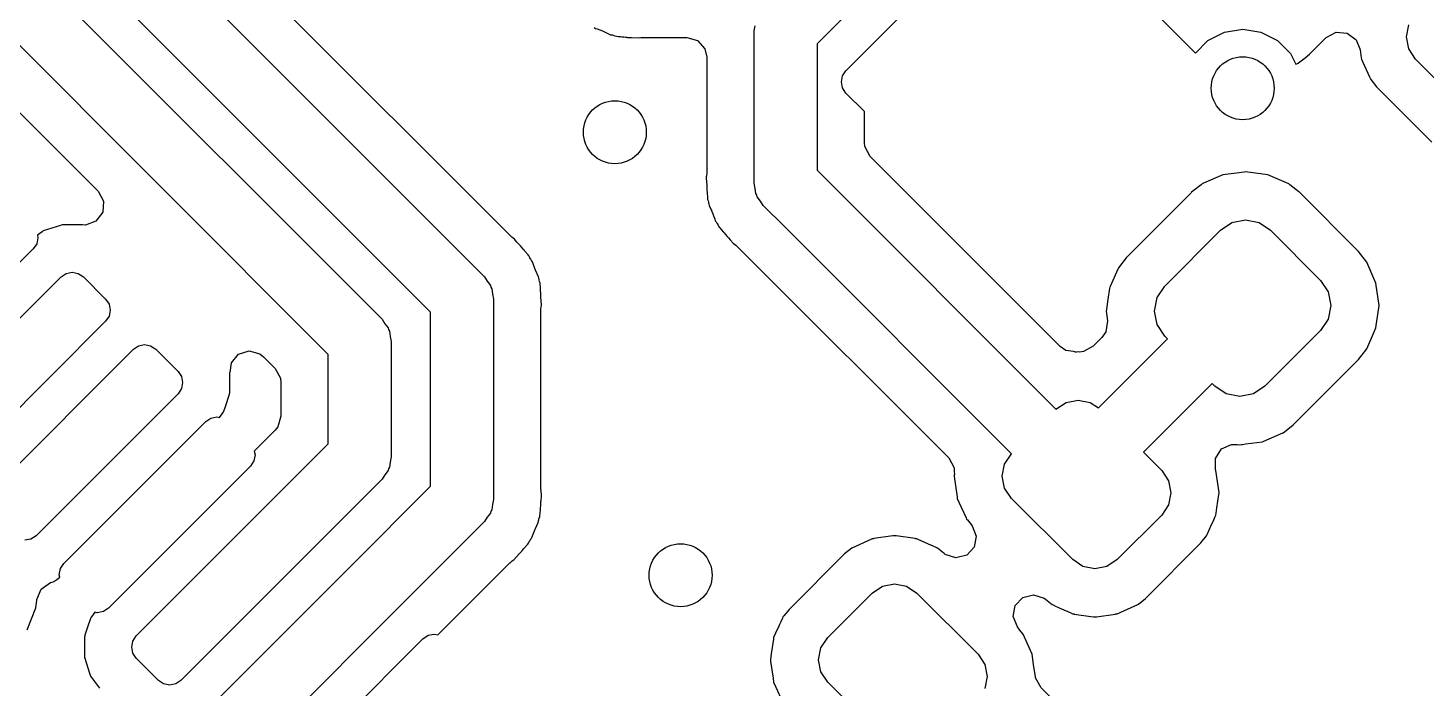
# Model space of a CAD drawing. Extents: x 4.14 to 8.85, y -5.31 to -1.77.
# Drawn here: x 5.7462 to 6.0959, y -4.1699 to -4.0049 of the extents above; entities that cross this region are included whole.
import ezdxf

# ---------------------------------------------------------------- set-up
doc = ezdxf.new("R2010")
doc.units = 0
doc.header["$MEASUREMENT"] = 0
doc.layers.add('BLACK', color=7, linetype='CONTINUOUS')

msp = doc.modelspace()

# ---------------------------------------------------------------- linework, layer by layer
at = {"layer": 'BLACK', "linetype": 'CONTINUOUS'}
for p, q in [((5.86688, -4.05692), (5.57695, -3.76699)), ((5.56367, -3.77044), (5.86037, -4.06714)), ((5.84692, -4.07596), (5.55022, -3.77926)), ((5.67052, -3.91348), (5.83478, -4.07774)), ((5.82133, -4.08656), (5.65937, -3.92461)), ((5.65802, -3.93998), (5.76378, -4.04574)), ((5.97933, -3.97316), (5.94355, -4.00894)), ((5.95079, -4.01562), (5.98629, -3.98012)), ((6.018, -3.99103), (6.03817, -4.0112)), ((5.88783, -4.00479), (5.88816, -4.00504)), ((5.88816, -4.00504), (5.88855, -4.00519)), ((5.88855, -4.00519), (5.88855, -4.00519)), ((5.88855, -4.00519), (5.88988, -4.00568)), ((5.88988, -4.00568), (5.89024, -4.00584)), ((5.89024, -4.00584), (5.89028, -4.00585)), ((5.89028, -4.00585), (5.89028, -4.00585)), ((5.89028, -4.00585), (5.8919, -4.00662)), ((5.8919, -4.00662), (5.89232, -4.00668)), ((5.89232, -4.00668), (5.89261, -4.00677)), ((5.92781, -4.00566), (5.9281, -4.00438)), ((5.92781, -4.04375), (5.92781, -4.00566)), ((6.04132, -4.00806), (6.04544, -4.00596)), ((6.04544, -4.00596), (6.05, -4.00524)), ((6.05, -4.00524), (6.05456, -4.00596)), ((6.05456, -4.00596), (6.05868, -4.00806)), ((6.07092, -4.00734), (6.07337, -4.006)), ((6.07337, -4.006), (6.07616, -4.0062)), ((6.07616, -4.0062), (6.0784, -4.00787)), ((6.09094, -4.00712), (6.09153, -4.00411)), ((5.89261, -4.00677), (5.89275, -4.00681)), ((5.89275, -4.00681), (5.89306, -4.00688)), ((5.89306, -4.00688), (5.89345, -4.00702)), ((5.89345, -4.00702), (5.89386, -4.00705)), ((5.89386, -4.00705), (5.89386, -4.00705)), ((5.89386, -4.00705), (5.89442, -4.00709)), ((5.89442, -4.00709), (5.89478, -4.00712)), ((5.89478, -4.00712), (5.89492, -4.00713)), ((5.89492, -4.00713), (5.89528, -4.00716)), ((5.89528, -4.00716), (5.89567, -4.0072)), ((5.89567, -4.0072), (5.89596, -4.00725)), ((5.89596, -4.00725), (5.89596, -4.00725)), ((5.89596, -4.00725), (5.89619, -4.00728)), ((5.89619, -4.00728), (5.89679, -4.00728)), ((5.89679, -4.00728), (5.89715, -4.0073)), ((5.89715, -4.0073), (5.89908, -4.00744)), ((5.89908, -4.00744), (5.89949, -4.00735)), ((5.89949, -4.00735), (5.8999, -4.00732)), ((5.8999, -4.00733), (5.90033, -4.00728)), ((5.8999, -4.00732), (5.8999, -4.00733)), ((5.90033, -4.00728), (5.91101, -4.00728)), ((5.91101, -4.00728), (5.9137, -4.00807)), ((5.9137, -4.00807), (5.91553, -4.01018)), ((5.91553, -4.01018), (5.91598, -4.01224)), ((5.94355, -4.00894), (5.94355, -4.04048)), ((6.03817, -4.0112), (6.04132, -4.00806)), ((6.05868, -4.00806), (6.06194, -4.01132)), ((6.06675, -4.01151), (6.07092, -4.00734)), ((6.0784, -4.00787), (6.07934, -4.01014)), ((6.07934, -4.01014), (6.07937, -4.01041)), ((6.09153, -4.01013), (6.09094, -4.00712)), ((6.09324, -4.01269), (6.09153, -4.01013)), ((5.91598, -4.01224), (5.91598, -4.04098)), ((6.06194, -4.01132), (6.0633, -4.01398)), ((6.06395, -4.0137), (6.06399, -4.01367)), ((6.06399, -4.01367), (6.06528, -4.01266)), ((6.06528, -4.01266), (6.06563, -4.01238)), ((6.06563, -4.01238), (6.06675, -4.01151)), ((6.07937, -4.01041), (6.07965, -4.01236)), ((6.07965, -4.01236), (6.0797, -4.01271)), ((6.0797, -4.01271), (6.07999, -4.01333)), ((6.07999, -4.01333), (6.08171, -4.01713)), ((6.10438, -4.02382), (6.09324, -4.01269)), ((5.94964, -4.0184), (5.94994, -4.0169)), ((5.94994, -4.0169), (5.95079, -4.01562)), ((6.0633, -4.01398), (6.06395, -4.0137)), ((6.08171, -4.01713), (6.08204, -4.01785)), ((5.94994, -4.01991), (5.94964, -4.0184)), ((5.95079, -4.02119), (5.94994, -4.01991)), ((6.08204, -4.01785), (6.08346, -4.01961)), ((6.08346, -4.01961), (6.08356, -4.01974)), ((6.08356, -4.01974), (6.09733, -4.03351)), ((5.95539, -4.02578), (5.95079, -4.02119)), ((5.95539, -4.03353), (5.95539, -4.02578)), ((5.9555, -4.03458), (5.95539, -4.03353)), ((5.95684, -4.03704), (5.9555, -4.03458)), ((6.00435, -4.08455), (5.95684, -4.03704)), ((5.91596, -4.0414), (5.91593, -4.04174)), ((5.91597, -4.04101), (5.91596, -4.0414)), ((5.91598, -4.04098), (5.91597, -4.04101)), ((5.94355, -4.04048), (6.00331, -4.10024)), ((6.04844, -4.0412), (6.04508, -4.04166)), ((6.05036, -4.04094), (6.04844, -4.0412)), ((6.0507, -4.04089), (6.05036, -4.04094)), ((6.05631, -4.04166), (6.0507, -4.04089)), ((5.9159, -4.04187), (5.91584, -4.04215)), ((5.91584, -4.04215), (5.91586, -4.0425)), ((5.91586, -4.0425), (5.91597, -4.04423)), ((5.91593, -4.04174), (5.9159, -4.04187)), ((5.91597, -4.04423), (5.91598, -4.04454)), ((5.91598, -4.04454), (5.91598, -4.04516)), ((5.9281, -4.04503), (5.92781, -4.04375)), ((5.92824, -4.04634), (5.9281, -4.04503)), ((6.03963, -4.04411), (6.03755, -4.04574)), ((6.03988, -4.04391), (6.03963, -4.04411)), ((6.03963, -4.04411), (6.03963, -4.04411)), ((6.03963, -4.04411), (6.03963, -4.04411)), ((6.04022, -4.04376), (6.03988, -4.04391)), ((6.04508, -4.04166), (6.04022, -4.04376)), ((6.04022, -4.04376), (6.04022, -4.04376)), ((6.06151, -4.04391), (6.05631, -4.04166)), ((6.06176, -4.04411), (6.06151, -4.04391)), ((6.06256, -4.04473), (6.06176, -4.04411)), ((6.06407, -4.04592), (6.06256, -4.04473)), ((5.76378, -4.04574), (5.76512, -4.04819)), ((5.76512, -4.04819), (5.76492, -4.05098)), ((5.91598, -4.04516), (5.91601, -4.04537)), ((5.91601, -4.04537), (5.91602, -4.04546)), ((5.91602, -4.04546), (5.91603, -4.04556)), ((5.91603, -4.04556), (5.91607, -4.04596)), ((5.91607, -4.04596), (5.91611, -4.04654)), ((5.91611, -4.04654), (5.91613, -4.04693)), ((5.91613, -4.04693), (5.91619, -4.04778)), ((5.91619, -4.04778), (5.91633, -4.04818)), ((5.91633, -4.04818), (5.91639, -4.04848)), ((5.91639, -4.04848), (5.91643, -4.04862)), ((5.91643, -4.04862), (5.91651, -4.04892)), ((5.92848, -4.04672), (5.92824, -4.04634)), ((5.92859, -4.04716), (5.92848, -4.04672)), ((5.9294, -4.04819), (5.92859, -4.04716)), ((5.9301, -4.0493), (5.9294, -4.04819)), ((6.0371, -4.04612), (6.0331, -4.05011)), ((6.0372, -4.04601), (6.0371, -4.04612)), ((6.03755, -4.04574), (6.0372, -4.04601)), ((6.06419, -4.04601), (6.06407, -4.04592)), ((6.06407, -4.04592), (6.06407, -4.04592)), ((6.07899, -4.06081), (6.06419, -4.04601)), ((5.76492, -4.05098), (5.76324, -4.05322)), ((5.91651, -4.04892), (5.91652, -4.04898)), ((5.91652, -4.04898), (5.91652, -4.04898)), ((5.91652, -4.04898), (5.91657, -4.04933)), ((5.91657, -4.04933), (5.91705, -4.05038)), ((5.91705, -4.05038), (5.91707, -4.05044)), ((5.91707, -4.05044), (5.91722, -4.05076)), ((5.91722, -4.05076), (5.91733, -4.051)), ((5.91733, -4.051), (5.91748, -4.05137)), ((5.91748, -4.05137), (5.91749, -4.0514)), ((5.91749, -4.0514), (5.91749, -4.0514)), ((5.91749, -4.0514), (5.91798, -4.05276)), ((5.93539, -4.05459), (5.9301, -4.0493)), ((6.0331, -4.05011), (6.02101, -4.0622)), ((5.75437, -4.05428), (5.75006, -4.05568)), ((5.75481, -4.05414), (5.75437, -4.05428)), ((5.75437, -4.05428), (5.75437, -4.05428)), ((5.75981, -4.05414), (5.75481, -4.05414)), ((5.7599, -4.05417), (5.75981, -4.05414)), ((5.76063, -4.0542), (5.7599, -4.05417)), ((5.76324, -4.05322), (5.76063, -4.0542)), ((5.91798, -4.05276), (5.9181, -4.05309)), ((5.9181, -4.05309), (5.9182, -4.05322)), ((5.9182, -4.05322), (5.91835, -4.05343)), ((5.91835, -4.05343), (5.9185, -4.05371)), ((5.9185, -4.05371), (5.91857, -4.05383)), ((5.91857, -4.05383), (5.91874, -4.05409)), ((5.91874, -4.05409), (5.91876, -4.05415)), ((5.91876, -4.05415), (5.91876, -4.05415)), ((5.91876, -4.05415), (5.9189, -4.05445)), ((5.9189, -4.05445), (5.91891, -4.05447)), ((5.91891, -4.05447), (5.91918, -4.05479)), ((5.91918, -4.05479), (5.91918, -4.05479)), ((5.91918, -4.05479), (5.9201, -4.05586)), ((5.99218, -4.11138), (5.93539, -4.05459)), ((5.93539, -4.05459), (5.93539, -4.05459)), ((6.03051, -4.06943), (6.04443, -4.05551)), ((6.04443, -4.05551), (6.04731, -4.05359)), ((6.04731, -4.05359), (6.0507, -4.05292)), ((6.0507, -4.05292), (6.05409, -4.05359)), ((6.05409, -4.05359), (6.05696, -4.05551)), ((6.05696, -4.05551), (6.06949, -4.06804)), ((5.74842, -4.05888), (5.74757, -4.06016)), ((5.74872, -4.05738), (5.74842, -4.05888)), ((5.74975, -4.05591), (5.7486, -4.05675)), ((5.7486, -4.05675), (5.74872, -4.05738)), ((5.75006, -4.05568), (5.74975, -4.05591)), ((5.74975, -4.05591), (5.74975, -4.05591)), ((5.86722, -4.05719), (5.86688, -4.05692)), ((5.86722, -4.0572), (5.86722, -4.05719)), ((5.86753, -4.05747), (5.86722, -4.0572)), ((5.86759, -4.05751), (5.86753, -4.05747)), ((5.86788, -4.0577), (5.86759, -4.05751)), ((5.86759, -4.05751), (5.86759, -4.05751)), ((5.86852, -4.05844), (5.86788, -4.0577)), ((5.86914, -4.05916), (5.86852, -4.05844)), ((5.9201, -4.05586), (5.92035, -4.05617)), ((5.92035, -4.05617), (5.92066, -4.05659)), ((5.92066, -4.05659), (5.92108, -4.05702)), ((5.92108, -4.05702), (5.92133, -4.05729)), ((5.92133, -4.05729), (5.92139, -4.05735)), ((5.92139, -4.05735), (5.92187, -4.05791)), ((5.92187, -4.05791), (5.92259, -4.05875)), ((5.92259, -4.05875), (5.92294, -4.05898)), ((5.92294, -4.05898), (5.92326, -4.05925)), ((5.74757, -4.06016), (5.71207, -4.09566)), ((5.86939, -4.05943), (5.86914, -4.05916)), ((5.86981, -4.05985), (5.86939, -4.05943)), ((5.86993, -4.06001), (5.86981, -4.05985)), ((5.87012, -4.06027), (5.86993, -4.06001)), ((5.87037, -4.06059), (5.87012, -4.06027)), ((5.87041, -4.06063), (5.87037, -4.06059)), ((5.87129, -4.06166), (5.87041, -4.06063)), ((5.87149, -4.06188), (5.87129, -4.06166)), ((5.87129, -4.06166), (5.87129, -4.06166)), ((5.87157, -4.06197), (5.87149, -4.06188)), ((5.87164, -4.06214), (5.87157, -4.06197)), ((5.87174, -4.06236), (5.87164, -4.06214)), ((5.87191, -4.06262), (5.87174, -4.06236)), ((5.87198, -4.06274), (5.87191, -4.06262)), ((5.92326, -4.05925), (5.92326, -4.05925)), ((5.92326, -4.05925), (5.92359, -4.05953)), ((5.92359, -4.05953), (5.92595, -4.06188)), ((5.92595, -4.06188), (5.92595, -4.06188)), ((5.92595, -4.06188), (5.97648, -4.11241)), ((6.02087, -4.06239), (6.01891, -4.06488)), ((6.02101, -4.0622), (6.02087, -4.06239)), ((6.08109, -4.06349), (6.07899, -4.06081)), ((5.7558, -4.06627), (5.75731, -4.06597)), ((5.75731, -4.06597), (5.75882, -4.06627)), ((5.87213, -4.06302), (5.87198, -4.06274)), ((5.87237, -4.06335), (5.87213, -4.06302)), ((5.87298, -4.06504), (5.87237, -4.06335)), ((5.87299, -4.06508), (5.87298, -4.06504)), ((5.87314, -4.06544), (5.87299, -4.06508)), ((5.8739, -4.06711), (5.87314, -4.06544)), ((6.01876, -4.06522), (6.01689, -4.06955)), ((6.01891, -4.06488), (6.01876, -4.06522)), ((6.01876, -4.06522), (6.01876, -4.06522)), ((6.08334, -4.06869), (6.08109, -4.06349)), ((5.71903, -4.10261), (5.75453, -4.06712)), ((5.75453, -4.06712), (5.7558, -4.06627)), ((5.75882, -4.06627), (5.76009, -4.06712)), ((5.76009, -4.06712), (5.76566, -4.07269)), ((5.86037, -4.06714), (5.86107, -4.06826)), ((5.86107, -4.06826), (5.86189, -4.06929)), ((5.86189, -4.06929), (5.86199, -4.06973)), ((5.87395, -4.06745), (5.8739, -4.06711)), ((5.87396, -4.06753), (5.87395, -4.06745)), ((5.87405, -4.06783), (5.87396, -4.06753)), ((5.87408, -4.06796), (5.87405, -4.06783)), ((5.87415, -4.06827), (5.87408, -4.06796)), ((5.87429, -4.06866), (5.87415, -4.06827)), ((5.87438, -4.07009), (5.87429, -4.06866)), ((6.01689, -4.06955), (6.01681, -4.06974)), ((6.02859, -4.07231), (6.03051, -4.06943)), ((6.06949, -4.06804), (6.07141, -4.07091)), ((6.08411, -4.0743), (6.08334, -4.06869)), ((5.76566, -4.07269), (5.76652, -4.07397)), ((5.86199, -4.06973), (5.86223, -4.07011)), ((5.86223, -4.07011), (5.86238, -4.07142)), ((5.86238, -4.07142), (5.86267, -4.0727)), ((5.86267, -4.0727), (5.86267, -4.12276)), ((5.8744, -4.07045), (5.87438, -4.07009)), ((5.8744, -4.07046), (5.8744, -4.07045)), ((5.8744, -4.07049), (5.8744, -4.07046)), ((5.87444, -4.07089), (5.8744, -4.07049)), ((5.87445, -4.07092), (5.87444, -4.07089)), ((5.87449, -4.07121), (5.87445, -4.07092)), ((5.87445, -4.07092), (5.87445, -4.07092)), ((5.8745, -4.07129), (5.87449, -4.07121)), ((5.8745, -4.07191), (5.8745, -4.07129)), ((5.87451, -4.07222), (5.8745, -4.07191)), ((5.87463, -4.07415), (5.87451, -4.07222)), ((6.0163, -4.0727), (6.01595, -4.07527)), ((6.01666, -4.07008), (6.0163, -4.0727)), ((6.01681, -4.06974), (6.01666, -4.07008)), ((6.02792, -4.0757), (6.02859, -4.07231)), ((6.07141, -4.07091), (6.07208, -4.0743)), ((5.76652, -4.07397), (5.76682, -4.07547)), ((5.76682, -4.07547), (5.76652, -4.07698)), ((5.84692, -4.11949), (5.84692, -4.07596)), ((5.8745, -4.07543), (5.87452, -4.07504)), ((5.8745, -4.07546), (5.8745, -4.07543)), ((5.8745, -4.12014), (5.8745, -4.07546)), ((5.87452, -4.07504), (5.87455, -4.0747)), ((5.87455, -4.0747), (5.87464, -4.0743)), ((5.87464, -4.0743), (5.87463, -4.07415)), ((6.01595, -4.07527), (6.01589, -4.0757)), ((6.01589, -4.0757), (6.01605, -4.07687)), ((6.02859, -4.07909), (6.02792, -4.0757)), ((6.07208, -4.0743), (6.07141, -4.07769)), ((6.08334, -4.07992), (6.08411, -4.0743)), ((5.76566, -4.07826), (5.73017, -4.11375)), ((5.76652, -4.07698), (5.76566, -4.07826)), ((5.83478, -4.07774), (5.83548, -4.07886)), ((5.83548, -4.07886), (5.8363, -4.07989)), ((5.8363, -4.07989), (5.8364, -4.08033)), ((6.01623, -4.07813), (6.01581, -4.0809)), ((6.01605, -4.07687), (6.01623, -4.07813)), ((6.03051, -4.08196), (6.02859, -4.07909)), ((6.07141, -4.07769), (6.06949, -4.08057)), ((6.08292, -4.08089), (6.08334, -4.07992)), ((5.8364, -4.08033), (5.83664, -4.08071)), ((5.83664, -4.08071), (5.83679, -4.08202)), ((5.83679, -4.08202), (5.83708, -4.0833)), ((5.83708, -4.0833), (5.83708, -4.11216)), ((6.01482, -4.08231), (6.01263, -4.0845)), ((6.01395, -4.09991), (6.03121, -4.08266)), ((6.01581, -4.0809), (6.01482, -4.08231)), ((6.03121, -4.08266), (6.03051, -4.08196)), ((6.06949, -4.08057), (6.05557, -4.09449)), ((6.08134, -4.08453), (6.08265, -4.0815)), ((6.08265, -4.0815), (6.08292, -4.08089)), ((5.73713, -4.12071), (5.77262, -4.08522)), ((5.77262, -4.08522), (5.7739, -4.08436)), ((5.7739, -4.08436), (5.77541, -4.08406)), ((5.77541, -4.08406), (5.77691, -4.08436)), ((5.77691, -4.08436), (5.77819, -4.08522)), ((5.77819, -4.08522), (5.78376, -4.09078)), ((5.79709, -4.08861), (5.79889, -4.08647)), ((5.79889, -4.08647), (5.80156, -4.08565)), ((5.80156, -4.08565), (5.80425, -4.0864)), ((5.80425, -4.0864), (5.80514, -4.0871)), ((5.80514, -4.0871), (5.80805, -4.09001)), ((5.82133, -4.10889), (5.82133, -4.08656)), ((6.00579, -4.08555), (6.00435, -4.08455)), ((6.00766, -4.08582), (6.00579, -4.08555)), ((6.00819, -4.08596), (6.00766, -4.08582)), ((6.00847, -4.08596), (6.00819, -4.08596)), ((6.00888, -4.0859), (6.00847, -4.08596)), ((6.00918, -4.08595), (6.00888, -4.0859)), ((6.01018, -4.08584), (6.00918, -4.08595)), ((6.01263, -4.0845), (6.01018, -4.08584)), ((6.07899, -4.0878), (6.08109, -4.08512)), ((6.08109, -4.08512), (6.08134, -4.08453)), ((5.79677, -4.09107), (5.79709, -4.08861)), ((5.80805, -4.09001), (5.80939, -4.09246)), ((6.0628, -4.10399), (6.07899, -4.0878)), ((5.78376, -4.09078), (5.78461, -4.09206)), ((5.78461, -4.09206), (5.78491, -4.09357)), ((5.78491, -4.09357), (5.78461, -4.09507)), ((5.79674, -4.09606), (5.79674, -4.09107)), ((5.79674, -4.09107), (5.79677, -4.09107)), ((5.80939, -4.09246), (5.8095, -4.09352)), ((5.8095, -4.09352), (5.8095, -4.10193)), ((6.04234, -4.09379), (6.02517, -4.11097)), ((6.04304, -4.09449), (6.04234, -4.09379)), ((5.78376, -4.09635), (5.74826, -4.13185)), ((5.78461, -4.09507), (5.78376, -4.09635)), ((5.7956, -4.09959), (5.79661, -4.09646)), ((5.79661, -4.09646), (5.79674, -4.09606)), ((6.04591, -4.09641), (6.04304, -4.09449)), ((6.0493, -4.09708), (6.04591, -4.09641)), ((6.05269, -4.09641), (6.0493, -4.09708)), ((6.05557, -4.09449), (6.05269, -4.09641)), ((5.79495, -4.10115), (5.7952, -4.10081)), ((5.7952, -4.10081), (5.79523, -4.10071)), ((5.79523, -4.10071), (5.7956, -4.09959)), ((6.00331, -4.10024), (6.00587, -4.09853)), ((6.00331, -4.10024), (6.00331, -4.10024)), ((6.00587, -4.09853), (6.00888, -4.09794)), ((6.00888, -4.09794), (6.01189, -4.09853)), ((6.01189, -4.09853), (6.01395, -4.09991)), ((5.75522, -4.13881), (5.79072, -4.10331)), ((5.79072, -4.10331), (5.79199, -4.10246)), ((5.79199, -4.10246), (5.7935, -4.10216)), ((5.7935, -4.10216), (5.79413, -4.10228)), ((5.79413, -4.10228), (5.79476, -4.10141)), ((5.79476, -4.10141), (5.79495, -4.10115)), ((5.8095, -4.10193), (5.80871, -4.10461)), ((6.06042, -4.10585), (6.06266, -4.1041)), ((6.06266, -4.1041), (6.0628, -4.10399)), ((5.80805, -4.10544), (5.80281, -4.11068)), ((5.80871, -4.10461), (5.80805, -4.10544)), ((6.05529, -4.10818), (6.06001, -4.10613)), ((6.06001, -4.10613), (6.06012, -4.10609)), ((6.06012, -4.10609), (6.06042, -4.10585)), ((6.06042, -4.10585), (6.06042, -4.10585)), ((5.80281, -4.11068), (5.80301, -4.11166)), ((5.80881, -4.12141), (5.82133, -4.10889)), ((5.99047, -4.11393), (5.99218, -4.11138)), ((6.02517, -4.11097), (6.02976, -4.11555)), ((6.04319, -4.11252), (6.0447, -4.11017)), ((6.0447, -4.11017), (6.04724, -4.10902)), ((6.04724, -4.10902), (6.04862, -4.10901)), ((6.04862, -4.10901), (6.0493, -4.10911)), ((6.0493, -4.10911), (6.0497, -4.10905)), ((6.0497, -4.10905), (6.04996, -4.10902)), ((6.0497, -4.10905), (6.0497, -4.10905)), ((6.04996, -4.10902), (6.05068, -4.10892)), ((6.05068, -4.10892), (6.05211, -4.10872)), ((6.05211, -4.10872), (6.05492, -4.10834)), ((6.05492, -4.10834), (6.05529, -4.10818)), ((5.80185, -4.11445), (5.76636, -4.14994)), ((5.80271, -4.11317), (5.80185, -4.11445)), ((5.80301, -4.11166), (5.80271, -4.11317)), ((5.83664, -4.11475), (5.8364, -4.11514)), ((5.83678, -4.11345), (5.83664, -4.11475)), ((5.83708, -4.11216), (5.83678, -4.11345)), ((5.97648, -4.11241), (5.97782, -4.11487)), ((5.97782, -4.11487), (5.97786, -4.11598)), ((5.98987, -4.11695), (5.99047, -4.11393)), ((6.04318, -4.11528), (6.04319, -4.11252)), ((5.83477, -4.11772), (5.81995, -4.13254)), ((5.83547, -4.1166), (5.83477, -4.11772)), ((5.83629, -4.11558), (5.83547, -4.1166)), ((5.8364, -4.11514), (5.83629, -4.11558)), ((5.97789, -4.1166), (5.97784, -4.11695)), ((5.97784, -4.11695), (5.97793, -4.11761)), ((5.97786, -4.11598), (5.9779, -4.11626)), ((5.9779, -4.11653), (5.97789, -4.1166)), ((5.9779, -4.11626), (5.9779, -4.11653)), ((5.97793, -4.11761), (5.97858, -4.12214)), ((5.99047, -4.11996), (5.98987, -4.11695)), ((6.02976, -4.11555), (6.03147, -4.11811)), ((6.03147, -4.11811), (6.03206, -4.12112)), ((6.0433, -4.11553), (6.04318, -4.11528)), ((6.04409, -4.12105), (6.0433, -4.11553)), ((5.77332, -4.1569), (5.80881, -4.12141)), ((5.82691, -4.1395), (5.84692, -4.11949)), ((5.87455, -4.12057), (5.8745, -4.12014)), ((5.87453, -4.12306), (5.87462, -4.12188)), ((5.87457, -4.12099), (5.87454, -4.12057)), ((5.87454, -4.12057), (5.87455, -4.12057)), ((5.87466, -4.1214), (5.87457, -4.12099)), ((5.87462, -4.12188), (5.87466, -4.1214)), ((5.99218, -4.12251), (5.99047, -4.11996)), ((6.03206, -4.12112), (6.03147, -4.12413)), ((6.04356, -4.12488), (6.04404, -4.12153)), ((6.04404, -4.12153), (6.0441, -4.12112)), ((6.0441, -4.12112), (6.04409, -4.12105)), ((5.86223, -4.12535), (5.86199, -4.12574)), ((5.86237, -4.12405), (5.86223, -4.12535)), ((5.86267, -4.12276), (5.86237, -4.12405)), ((5.87429, -4.12636), (5.87437, -4.12523)), ((5.87437, -4.1252), (5.87442, -4.1248)), ((5.87437, -4.12523), (5.87437, -4.1252)), ((5.87437, -4.12523), (5.87437, -4.12523)), ((5.87442, -4.1248), (5.87447, -4.12449)), ((5.87447, -4.12449), (5.8745, -4.12428)), ((5.8745, -4.12369), (5.87451, -4.12332)), ((5.8745, -4.12428), (5.8745, -4.12369)), ((5.87451, -4.12332), (5.87453, -4.12306)), ((5.97858, -4.12214), (5.97859, -4.1222)), ((5.97859, -4.1222), (5.97864, -4.12253)), ((5.97864, -4.12253), (5.97904, -4.12342)), ((5.97904, -4.12342), (5.98082, -4.12734)), ((6.00749, -4.13782), (5.99218, -4.12251)), ((6.03147, -4.12413), (6.02976, -4.12669)), ((6.04336, -4.12624), (6.04356, -4.12488)), ((5.86036, -4.12832), (5.83804, -4.15064)), ((5.86106, -4.1272), (5.86036, -4.12832)), ((5.86188, -4.12618), (5.86106, -4.1272)), ((5.86199, -4.12574), (5.86188, -4.12618)), ((5.87313, -4.13007), (5.87383, -4.12857)), ((5.87383, -4.12857), (5.87386, -4.12839)), ((5.87386, -4.12839), (5.8739, -4.12816)), ((5.8739, -4.12816), (5.87399, -4.12786)), ((5.87399, -4.12786), (5.87402, -4.12772)), ((5.87402, -4.12772), (5.87409, -4.12742)), ((5.87409, -4.12742), (5.87422, -4.12708)), ((5.87422, -4.12708), (5.87424, -4.12702)), ((5.87424, -4.12702), (5.87426, -4.12667)), ((5.87426, -4.12667), (5.87429, -4.12636)), ((5.98082, -4.12734), (5.98097, -4.12767)), ((5.98097, -4.12767), (5.98117, -4.12791)), ((5.98117, -4.12791), (5.98232, -4.12934)), ((6.02976, -4.12669), (6.01862, -4.13782)), ((6.04109, -4.13156), (6.04231, -4.12889)), ((6.04231, -4.12889), (6.04259, -4.12826)), ((6.04259, -4.12826), (6.04315, -4.12703)), ((6.04315, -4.12703), (6.0433, -4.12671)), ((6.0433, -4.12671), (6.04336, -4.12624)), ((5.74826, -4.13185), (5.74699, -4.1327)), ((5.81995, -4.13254), (5.78445, -4.16804)), ((5.81995, -4.13254), (5.81995, -4.13254)), ((5.87204, -4.13259), (5.87226, -4.13231)), ((5.87226, -4.13231), (5.8729, -4.13059)), ((5.8729, -4.13059), (5.87305, -4.13023)), ((5.87305, -4.13023), (5.87313, -4.13007)), ((5.96253, -4.1319), (5.95777, -4.13258)), ((5.96295, -4.13184), (5.96253, -4.1319)), ((5.96336, -4.1319), (5.96295, -4.13184)), ((5.96812, -4.13258), (5.96336, -4.1319)), ((5.98232, -4.12934), (5.98338, -4.13193)), ((5.98338, -4.13193), (5.98288, -4.13468)), ((6.03955, -4.1336), (6.04096, -4.13185)), ((6.04096, -4.13185), (6.04105, -4.13166)), ((6.04105, -4.13166), (6.04109, -4.13156)), ((5.74699, -4.1327), (5.74548, -4.133)), ((5.86929, -4.13612), (5.86973, -4.13568)), ((5.86973, -4.13568), (5.86977, -4.13562)), ((5.86977, -4.13562), (5.86995, -4.13539)), ((5.86995, -4.13539), (5.86997, -4.13536)), ((5.86995, -4.13539), (5.86995, -4.13539)), ((5.86997, -4.13536), (5.87022, -4.13505)), ((5.87022, -4.13505), (5.8712, -4.13394)), ((5.8712, -4.13394), (5.87143, -4.13368)), ((5.87143, -4.13368), (5.87158, -4.13336)), ((5.87158, -4.13336), (5.87161, -4.1333)), ((5.87161, -4.1333), (5.87178, -4.13304)), ((5.87178, -4.13304), (5.87186, -4.13292)), ((5.87186, -4.13292), (5.87201, -4.13264)), ((5.87201, -4.13264), (5.87204, -4.13259)), ((5.87204, -4.13259), (5.87204, -4.13259)), ((5.95222, -4.13497), (5.95045, -4.13639)), ((5.95704, -4.13278), (5.95222, -4.13497)), ((5.95736, -4.13264), (5.95704, -4.13278)), ((5.95704, -4.13278), (5.95704, -4.13278)), ((5.95771, -4.13259), (5.95736, -4.13264)), ((5.95777, -4.13258), (5.95771, -4.13259)), ((5.95771, -4.13259), (5.95771, -4.13259)), ((5.95777, -4.13258), (5.95777, -4.13258)), ((5.96818, -4.13259), (5.96812, -4.13258)), ((5.96812, -4.13258), (5.96812, -4.13258)), ((5.96853, -4.13264), (5.96818, -4.13259)), ((5.96818, -4.13259), (5.96818, -4.13259)), ((5.96885, -4.13278), (5.96853, -4.13264)), ((5.97217, -4.13429), (5.96885, -4.13278)), ((5.96885, -4.13278), (5.96885, -4.13278)), ((5.97226, -4.13433), (5.97217, -4.13429)), ((5.97367, -4.13497), (5.97226, -4.13433)), ((5.97534, -4.13632), (5.97367, -4.13497)), ((5.98288, -4.13468), (5.98098, -4.13672)), ((6.02567, -4.14751), (6.03944, -4.13374)), ((6.03944, -4.13374), (6.03955, -4.1336)), ((5.75437, -4.14008), (5.75522, -4.13881)), ((5.79141, -4.175), (5.82691, -4.1395)), ((5.82691, -4.1395), (5.82691, -4.1395)), ((5.84877, -4.15664), (5.86677, -4.13864)), ((5.86677, -4.13864), (5.8668, -4.13862)), ((5.8668, -4.13862), (5.86708, -4.13835)), ((5.86708, -4.13835), (5.86734, -4.13813)), ((5.86734, -4.13813), (5.8677, -4.13791)), ((5.8677, -4.13791), (5.86906, -4.13637)), ((5.86906, -4.13637), (5.86908, -4.13635)), ((5.86906, -4.13637), (5.86906, -4.13637)), ((5.86908, -4.13635), (5.86929, -4.13612)), ((5.95033, -4.13649), (5.93656, -4.15026)), ((5.95045, -4.13639), (5.95033, -4.13649)), ((5.97562, -4.13652), (5.97534, -4.13632)), ((5.97827, -4.13741), (5.97562, -4.13652)), ((5.98098, -4.13672), (5.97827, -4.13741)), ((6.01004, -4.13953), (6.00749, -4.13782)), ((6.01305, -4.14013), (6.01004, -4.13953)), ((6.01607, -4.13953), (6.01305, -4.14013)), ((6.01862, -4.13782), (6.01607, -4.13953)), ((5.75273, -4.14329), (5.75342, -4.14278)), ((5.75342, -4.14278), (5.7542, -4.14222)), ((5.75407, -4.14159), (5.75437, -4.14008)), ((5.7542, -4.14222), (5.75407, -4.14159)), ((5.74843, -4.14778), (5.7495, -4.14519)), ((5.7495, -4.14519), (5.75183, -4.14358)), ((5.75183, -4.14358), (5.75229, -4.14343)), ((5.75229, -4.14343), (5.75273, -4.14329)), ((5.75229, -4.14343), (5.75229, -4.14343)), ((5.94624, -4.15731), (5.95738, -4.14618)), ((5.95738, -4.14618), (5.95993, -4.14447)), ((5.95993, -4.14447), (5.96295, -4.14387)), ((5.96295, -4.14387), (5.96596, -4.14447)), ((5.96596, -4.14447), (5.96851, -4.14618)), ((5.96851, -4.14618), (5.98382, -4.16149)), ((5.74603, -4.15537), (5.74822, -4.14985)), ((5.74822, -4.14985), (5.74829, -4.14916)), ((5.74829, -4.14916), (5.74833, -4.14876)), ((5.74833, -4.14876), (5.74843, -4.14778)), ((5.76636, -4.14994), (5.76508, -4.15079)), ((5.99262, -4.15207), (5.99312, -4.14932)), ((5.99312, -4.14932), (5.99502, -4.14728)), ((5.99502, -4.14728), (5.99773, -4.14659)), ((5.99773, -4.14659), (6.00038, -4.14748)), ((6.00038, -4.14748), (6.00066, -4.14768)), ((6.00066, -4.14768), (6.00233, -4.14903)), ((6.00233, -4.14903), (6.00261, -4.14916)), ((6.00261, -4.14916), (6.00261, -4.14916)), ((6.00261, -4.14916), (6.00318, -4.14942)), ((6.00318, -4.14942), (6.00318, -4.14942)), ((6.00318, -4.14942), (6.00469, -4.1501)), ((6.01955, -4.15095), (6.02378, -4.14903)), ((6.02378, -4.14903), (6.02392, -4.14892)), ((6.02392, -4.14892), (6.02567, -4.14751)), ((5.76176, -4.15281), (5.76114, -4.1547)), ((5.76188, -4.15244), (5.76176, -4.15281)), ((5.76176, -4.15281), (5.76176, -4.15281)), ((5.76211, -4.15211), (5.76188, -4.15244)), ((5.76294, -4.15097), (5.76211, -4.15211)), ((5.76357, -4.15109), (5.76294, -4.15097)), ((5.76508, -4.15079), (5.76357, -4.15109)), ((5.83804, -4.15064), (5.80255, -4.18613)), ((5.93489, -4.15249), (5.9344, -4.15356)), ((5.93504, -4.15215), (5.93489, -4.15249)), ((5.93489, -4.15249), (5.93489, -4.15249)), ((5.93525, -4.15189), (5.93504, -4.15215)), ((5.93529, -4.15185), (5.93525, -4.15189)), ((5.93622, -4.15068), (5.93529, -4.15185)), ((5.93656, -4.15026), (5.93622, -4.15068)), ((5.99368, -4.15466), (5.99262, -4.15207)), ((6.00469, -4.1501), (6.00684, -4.15108)), ((6.00684, -4.15108), (6.00747, -4.15136)), ((6.00747, -4.15136), (6.00782, -4.15141)), ((6.00782, -4.15141), (6.00782, -4.15141)), ((6.00782, -4.15141), (6.00788, -4.15142)), ((6.00788, -4.15142), (6.00788, -4.15142)), ((6.00788, -4.15142), (6.01205, -4.15202)), ((6.01205, -4.15202), (6.0127, -4.15211)), ((6.0127, -4.15211), (6.01305, -4.15216)), ((6.01305, -4.15216), (6.01347, -4.1521)), ((6.01347, -4.1521), (6.01823, -4.15142)), ((6.01823, -4.15142), (6.01829, -4.15141)), ((6.01823, -4.15142), (6.01823, -4.15142)), ((6.01829, -4.15141), (6.01864, -4.15136)), ((6.01829, -4.15141), (6.01829, -4.15141)), ((6.01864, -4.15136), (6.01918, -4.15112)), ((6.01918, -4.15112), (6.01955, -4.15095)), ((5.76042, -4.15692), (5.76033, -4.15719)), ((5.76048, -4.15675), (5.76042, -4.15692)), ((5.76114, -4.1547), (5.76048, -4.15673)), ((5.76048, -4.15673), (5.76048, -4.15675)), ((5.76048, -4.15675), (5.76048, -4.15675)), ((5.77246, -4.15818), (5.77332, -4.1569)), ((5.845, -4.1576), (5.84628, -4.15674)), ((5.84628, -4.15674), (5.84779, -4.15644)), ((5.84779, -4.15644), (5.84877, -4.15664)), ((5.93321, -4.15618), (5.9327, -4.15729)), ((5.93399, -4.15445), (5.93321, -4.15618)), ((5.93417, -4.15407), (5.93399, -4.15445)), ((5.9344, -4.15356), (5.93417, -4.15407)), ((5.99431, -4.15544), (5.99368, -4.15466)), ((5.99503, -4.15633), (5.99431, -4.15544)), ((5.99516, -4.15661), (5.99503, -4.15633)), ((5.99542, -4.15718), (5.99516, -4.15661)), ((5.99516, -4.15661), (5.99516, -4.15661)), ((5.76033, -4.15719), (5.76033, -4.16218)), ((5.77217, -4.15968), (5.77246, -4.15818)), ((5.77246, -4.16119), (5.77217, -4.15968)), ((5.80951, -4.19309), (5.845, -4.1576)), ((5.93264, -4.15771), (5.93212, -4.16138)), ((5.93269, -4.15741), (5.93264, -4.15771)), ((5.93264, -4.15771), (5.93264, -4.15771)), ((5.9327, -4.15729), (5.93269, -4.15741)), ((5.94394, -4.16288), (5.94453, -4.15987)), ((5.94453, -4.15987), (5.94624, -4.15731)), ((5.99736, -4.16147), (5.99542, -4.15718)), ((5.99542, -4.15718), (5.99542, -4.15718)), ((5.76033, -4.16218), (5.76172, -4.16645)), ((5.77332, -4.16247), (5.77246, -4.16119)), ((5.77889, -4.16804), (5.77332, -4.16247)), ((5.93212, -4.16138), (5.9319, -4.16288)), ((5.9319, -4.16288), (5.93196, -4.16329)), ((5.93196, -4.16329), (5.93255, -4.16743)), ((5.94453, -4.16589), (5.94394, -4.16288)), ((5.98382, -4.16149), (5.98553, -4.16404)), ((5.99773, -4.164), (5.99736, -4.16147)), ((5.9981, -4.16663), (5.99773, -4.164)), ((5.76172, -4.16645), (5.76174, -4.16649)), ((5.76174, -4.16649), (5.76188, -4.16693)), ((5.76188, -4.16693), (5.76215, -4.16731)), ((5.76215, -4.16731), (5.76215, -4.16731)), ((5.76215, -4.16731), (5.76408, -4.16996)), ((5.93255, -4.16743), (5.9327, -4.16847)), ((5.94624, -4.16845), (5.94453, -4.16589)), ((5.98553, -4.16404), (5.98613, -4.16705)), ((5.98613, -4.16705), (5.98553, -4.17007)), ((5.99816, -4.16704), (5.9981, -4.16663)), ((5.99823, -4.1674), (5.99816, -4.16704)), ((5.99957, -4.16985), (5.99823, -4.1674)), ((5.78016, -4.16889), (5.77889, -4.16804)), ((5.78167, -4.16919), (5.78016, -4.16889)), ((5.78318, -4.16889), (5.78167, -4.16919)), ((5.78445, -4.16804), (5.78318, -4.16889)), ((5.9327, -4.16847), (5.93325, -4.16967)), ((5.93325, -4.16967), (5.93485, -4.17319)), ((5.96155, -4.18376), (5.94624, -4.16845)), ((6.00411, -4.17439), (5.99957, -4.16985))]:
    msp.add_line(p, q, dxfattribs=at)
at = {"layer": 'BLACK'}
for centre in [(6.05, -4.02), (5.893, -4.031), (5.90945, -4.14173)]:
    msp.add_circle(centre, 0.00787, dxfattribs=at)

doc.saveas('drawing.dxf')
